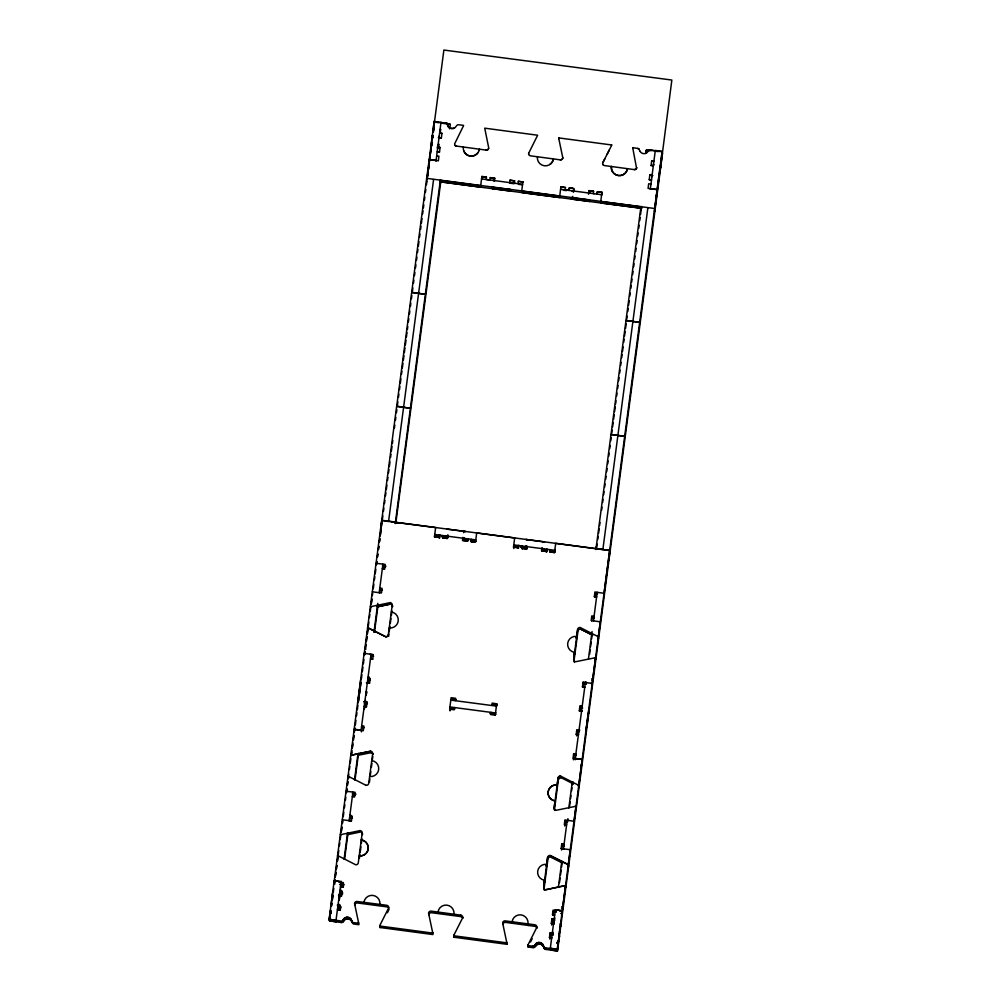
<?xml version="1.0" encoding="UTF-8"?>
<svg xmlns="http://www.w3.org/2000/svg" width="1001" height="1001" viewBox="0 0 1001 1001"><rect width="100%" height="100%" fill="white"/><g stroke="black" fill="none" stroke-linecap="round" stroke-linejoin="round"><path stroke-width="1.5" d="M488.763 148.123L484.722 128.166L537.637 135.223L528.616 153.366M528.616 153.353L528.666 154.229M454.542 144.044L463.375 126.026A2.277 2.277 0 0 0 463.563 125.388L458.746 124.75A2.302 2.302 0 0 0 456.406 125.988A4.605 4.605 0 0 1 448.285 126.139L446.509 123.248M339.276 895.67L339.502 893.931M560.46 924.449L560.635 923.035M588.801 713.137L588.976 711.711M339.489 894.056C337.662 896.733 345.783 895.97 338.526 895.57M560.623 923.16L558.946 935.86L559.121 934.496M588.963 711.849L588.788 713.087M658.821 177.202L659.058 179.404L659.284 177.753M331.106 904.766C330.568 909.271 333.145 889.076 332.482 894.456M360.873 682.82L360.398 686.373M432.632 137.7L432.782 136.524L432.582 137.925M339.702 896.483L339.84 895.369L339.689 896.433M365.077 703.603L364.89 705.029L365.14 703.403M553.616 923.548L553.803 922.134L553.566 923.81L551.276 923.46L554.341 923.961M329.129 919.181L336.073 920.52L329.129 919.181L334.196 880.642L341.078 881.718L334.196 880.642M355.342 729.679L354.141 729.216L364.139 653.24L373.323 654.717L369.907 654.304M381.719 520.57L396.646 406.281L410.372 408.27L396.646 406.281M396.696 406.469L426.664 178.328L654.679 208.508M429.241 159.647L434.159 121.346L441.103 122.685L435.635 121.959M329.229 919.619L330.443 910.572M357.645 703.253L360.748 679.692M365.352 653.703L364.214 653.553L381.681 520.445L609.659 550.437M432.269 136.536L432.432 135.173L430.968 146.271M433.083 130.968L434.159 121.346M329.379 920.294L336.223 921.195L329.379 920.294L330.505 910.835M331.481 905.943L331.869 902.94L331.506 905.955M358.896 695.545L358.583 697.76M359.121 694.394L359.897 687.787M661.273 161.899L671.846 80.042L443.868 50.05L433.22 131.569M432.595 933.045L432.57 932.97A2.302 2.302 0 0 0 432.57 932.306L432.57 932.319A2.302 2.302 0 0 1 432.595 933.07L379.692 926.025A2.302 2.302 0 0 1 379.867 925.374L388.701 907.882A2.302 2.302 0 0 0 386.724 905.292L357.107 901.488A2.302 2.302 0 0 0 354.529 903.465L358.858 924.073A2.302 2.302 0 0 1 358.871 924.711L354.054 924.086A2.302 2.302 0 0 1 352.114 922.284A4.605 4.605 0 0 0 343.531 921.245A2.302 2.302 0 0 1 341.191 922.484L329.542 920.958L329.867 917.592M330.267 914.551L330.668 911.511M332.382 899.173L332.845 895.532M334.509 882.832L334.91 879.791M335.285 877.014L335.936 872.109M337.9 857.144L337.362 861.273L337.925 857.244M338.175 855.092L338.788 850.45M339.389 845.807L339.802 842.704M340.215 839.614L340.815 834.972M341.228 831.869L341.867 827.064M346.884 788.913L346.421 792.729L346.909 789.013M347.372 785.197L347.86 781.493L347.397 785.297M348.223 778.791L348.823 774.136M349.437 769.494L349.85 766.403M350.25 763.313L350.863 758.67M351.276 755.567L351.939 750.562M352.289 747.835L352.928 742.992M353.929 735.435L353.315 740.089L353.954 735.535M354.367 731.994L354.955 727.915M358.483 700.988L358.846 698.01M359.397 693.843L359.809 690.703M364.915 651.839L364.552 655.004L364.952 651.976M366.266 641.691L366.917 636.749M367.317 633.721L367.918 629.191L367.342 633.821M368.23 626.751L368.843 622.172M369.444 617.579L369.844 614.526M370.245 611.473L370.845 606.894M371.246 603.841L371.871 599.111M372.334 595.645L372.672 593.268M377.815 553.991L377.415 557.057L377.84 554.091M378.416 549.424L378.816 546.358M379.417 541.779L379.829 538.726M380.23 535.673L380.83 531.081L380.242 535.773M380.73 530.593L381.806 520.97L380.618 530.117M427.127 178.178L428.015 172.698M428.979 165.39L428.39 169.795L428.991 165.49M429.391 162.112L429.98 158.07M431.494 146.409L432.019 142.28M433.295 131.907L433.896 127.34M330.33 914.952L330.918 910.46M332.307 899.962L332.895 895.457M333.333 892.079L333.821 888.387M334.534 882.957L334.922 880.042M335.498 875.65L335.886 872.734M341.303 831.618L341.879 827.164M343.255 816.728L343.856 812.224M344.444 807.732L344.845 804.729M345.433 800.224L345.82 797.234M351.364 755.204L351.764 752.176M352.352 747.634L352.752 744.606M355.342 724.912L355.943 720.357M356.544 715.79L356.944 712.75M357.344 709.722L357.945 705.154M358.396 701.726L358.946 697.559M359.346 694.519L359.947 689.964M360.347 686.924L360.948 682.357M361.436 678.628L361.949 674.762M362.349 671.721L362.95 667.167M363.401 663.776L363.951 659.571M366.341 641.391L366.942 636.849M371.308 603.666L371.897 599.211M373.273 588.776L373.861 584.271M374.449 579.767L374.849 576.776M375.25 573.773L375.838 569.269M378.441 549.511L378.841 546.458M379.442 541.879L379.842 538.826M381.456 526.614L381.856 523.561M382.457 518.956L382.87 515.878M383.471 511.248L383.884 508.17M384.484 503.553L384.897 500.475M385.498 495.845L385.911 492.767M386.311 489.689L386.924 485.072M387.537 480.442L387.938 477.364M388.551 472.747L388.951 469.669M389.351 466.591L389.965 461.962M390.578 457.344L390.978 454.266M391.378 451.188L391.992 446.559M392.392 443.481L392.805 440.402M394.432 428.078L394.832 425M395.445 420.382L395.845 417.304M396.459 412.675L396.859 409.597M397.259 406.519L397.872 401.901M398.486 397.272L398.886 394.194M399.499 389.577L399.9 386.499M400.312 383.408L400.913 378.791M401.526 374.174L401.927 371.096M402.339 368.005L402.94 363.388M403.353 360.31L403.954 355.693M404.366 352.615L404.967 347.985M405.38 344.907L405.981 340.29M406.393 337.212L406.994 332.582M407.407 329.504L407.807 326.426M408.421 321.809L408.821 318.718M409.434 314.101L409.834 311.023M410.448 306.406L410.848 303.316M411.461 298.698L411.861 295.62M412.475 291.003L412.875 287.925M413.488 283.296L413.888 280.217M414.502 275.6L414.902 272.522M415.515 267.893L415.915 264.815M416.529 260.197L416.929 257.119M417.542 252.49L417.943 249.412M418.355 246.334L418.956 241.716M419.569 237.087L419.97 234.009M420.583 229.392L420.983 226.314M421.396 223.236L422.009 218.606M422.61 213.989L423.023 210.911M423.423 207.833L423.823 204.742M424.437 200.125L424.837 197.047M425.45 192.43L425.85 189.339M426.464 184.722L426.864 181.644M427.452 177.177L427.84 174.262M430.568 153.503L430.968 150.475M431.569 145.908L431.969 142.868M432.557 138.263L432.97 135.273M433.37 132.232L433.971 127.678M341.191 881.268L336.011 920.257L340.84 920.995A2.302 2.302 0 0 0 343.193 919.756A4.605 4.605 0 0 1 351.789 920.882A2.302 2.302 0 0 0 353.741 922.697L353.741 922.697M344.081 859.233L347.547 832.932M354.529 779.842L357.995 753.528M359.91 730.28L361.048 730.43L371.046 654.454M373.949 632.369L377.765 603.34M382.933 564.214L379.179 592.717M435.998 161.073L441.003 122.247M338.313 906.843L338.15 908.207L338.701 903.903M366.053 694.669L366.353 691.541M438.375 144.282L437.587 148.874L437.8 147.172L440.077 147.422L439.502 152.077L437.212 151.777L439.477 151.977M439.101 137.437L439.289 135.986L439.089 137.387M439.977 132.132L440.377 129.091M339.239 899.849L339.602 897.059M342.355 894.043L342.505 892.905L340.227 892.604L340.578 889.714M344.607 859.083L348.073 832.769M352.39 817.867L350.112 817.567L350.4 815.039M355.055 779.679L358.521 753.378M366.241 694.744L366.654 691.603L366.253 694.932M368.218 679.742C374.111 680.342 364.89 680.73 368.606 676.764M374.474 632.232L378.09 604.742M438.325 147.21L438.751 143.956M440.34 131.894L440.69 129.229M337.963 909.859L338.576 905.142M339.226 900.074L340.59 889.814M340.84 887.937L341.354 883.733M349.699 820.62L350.5 814.589M352.865 796.633L353.228 793.493M361.386 731.894L362.199 725.725M364.389 709.096L365.528 700.475M367.792 683.258L368.681 676.438M370.983 658.946L371.358 655.768M379.717 592.667L380.305 588.175M382.87 568.681L383.233 565.54M438.325 147.297L438.701 144.469M339.689 909.922L337.412 909.621L339.714 910.022L340.29 905.367L338.025 905.117M341.566 895.97L342.142 891.303L339.865 891.003L342.167 891.403M340.428 886.924L342.717 887.224L343.293 882.569L338.726 881.969M348.398 820.532L351.439 820.933L352.014 816.278L349.737 815.978L352.014 816.278M352.314 796.696L354.592 796.996L355.167 792.342L346.083 791.265M335.022 883.87L333.871 883.645L354.179 729.404L363.325 730.705L363.901 726.038L361.636 725.838M366.466 706.769L364.164 706.368L366.466 706.769L367.042 702.101L364.014 701.701M366.529 682.807L369.569 683.208L370.145 678.553L367.868 678.253L370.145 678.553M372.722 659.271L373.298 654.616M384.584 568.943L382.294 568.643L384.597 569.043L385.185 564.389L376.088 563.313M426.664 178.328L429.204 159.509L438.35 160.811L438.926 156.156L436.661 155.956M438.313 137.625L441.353 138.025L441.929 133.358L439.639 133.058L441.929 133.358M340.64 906.856L340.24 909.896L340.64 906.856L337.6 906.456M342.329 893.943L342.48 892.804L340.202 892.504M343.23 887.099L343.631 884.058L343.356 886.436M355.518 793.831L355.368 794.969L355.518 793.831L352.477 793.43M385.372 567.016L385.523 565.878L385.398 567.117M395.307 523.173L440.34 180.13L440.753 181.907L395.933 522.297M395.395 523.561L395.808 520.583M440.227 183.208L440.615 180.105M395.595 523.21L395.908 520.995M440.327 183.621L440.728 180.58M449.724 128.891L450.325 124.337L441.629 123.186M340.34 834.484L340.365 834.571A2.302 2.302 0 0 0 341.028 834.584L360.222 830.567A2.302 2.302 0 0 1 362.174 833.057L358.295 862.787A2.302 2.302 0 0 1 355.718 864.764L338.2 855.83A2.302 2.302 0 0 0 337.562 855.655L337.575 855.755A2.302 2.302 0 0 1 338.225 855.93L338.213 855.918M388.313 634.834L388.288 634.747A2.302 2.302 0 0 1 385.71 636.711L368.205 627.877A2.302 2.302 0 0 0 367.567 627.69L367.592 627.79A2.302 2.302 0 0 1 368.23 627.977L385.735 636.811A2.302 2.302 0 0 0 388.313 634.834L392.204 605.18A2.302 2.302 0 0 0 390.227 602.615L390.215 602.539M359.397 858.245L359.935 854.353M360.235 852.064L360.936 846.746M361.348 843.43L361.937 838.988M369.457 782.169L369.857 778.878M370.245 775.913L370.833 771.471M371.384 767.379L371.909 763.388M372.385 759.621L372.847 756.418M388.651 636.323L388.951 634.046M389.214 631.781L389.94 626.401M390.34 623.36L390.978 618.443M391.366 615.477L391.954 611.035M440.277 535.21L439.301 534.984L439.026 537.362L434.459 536.761L435.635 527.54L392.204 521.921M481.856 176.489L486.436 177.19L481.856 176.489L480.693 185.748L440.215 180.38M486.411 177.089L486.136 179.467L489.939 179.967L490.215 177.59L494.794 178.291L490.24 177.69M439.426 538.175L439.652 536.473L439.439 538.288M447.847 534.759L447.384 538.463L442.817 537.862L443.118 535.585M443.318 538.213L443.443 536.974L441.541 536.724M494.394 181.331L494.782 178.191M462.587 540.465L467.117 540.953L462.587 540.465L462.975 537.424M463.588 532.657L463.776 531.293L446.871 529.091L448.586 529.341M509.597 183.333L509.972 180.193L514.552 180.893L509.972 180.193M467.142 541.053L467.417 538.676L468.393 538.901M515.202 183.296L514.251 183.17L514.539 180.793M467.617 541.316L467.767 540.177L467.717 540.84M518.055 183.671L518.33 181.294L522.922 181.994L518.33 181.294M471.433 541.916L471.559 540.665L470.608 540.553M455.38 700.587L455.68 698.31L451.126 697.71L449.637 709.208L454.204 709.809L454.504 707.519M449.962 710.597L450.337 707.745M449.987 710.697L450.362 707.845M573.335 192.292C577.339 188.088 567.592 185.51 568.968 190.365L565.177 189.865L565.452 187.487L560.885 186.887L559.722 196.146L521.721 191.103L522.897 181.894M490.978 712.324L490.678 714.601L495.232 715.202L495.608 712.349M513.5 547.159L518.03 547.66L513.5 547.159L514.677 537.937L476.676 532.945L475.5 542.154L470.92 541.453M513.813 548.548L514.214 545.507M496.358 706.656L496.709 703.703L495.232 715.202M518.055 547.76L518.33 545.382L519.306 545.608M518.556 548.11L518.681 546.871L514.114 546.233M521.859 548.26L522.134 545.883L521.859 548.26L526.413 548.861L526.814 545.82M568.968 190.365L569.244 187.988M522.272 549.186L522.472 547.372L520.583 547.122M572.797 196.396C573.661 199.036 568.856 196.884 572.622 197.76L589.539 200.012L587.825 199.812M526.914 549.211L527.064 548.073L525.337 547.772L527.052 548.022M547.422 549.299L546.471 549.174L546.171 551.463L541.616 550.863L542.016 547.822M588.538 194.282L589.001 190.59L593.593 191.291L589.026 190.691M594.244 193.694L593.293 193.568L593.568 191.191M546.571 552.277L546.821 550.675M597.059 193.969L597.359 191.691L601.926 192.292L601.551 195.433M550.049 551.388L550.275 549.674L549.949 551.864L554.529 552.552L549.974 551.964M597.084 194.069L597.384 191.792L601.951 192.392M550.462 552.314L550.6 551.076L549.649 550.95L555.18 551.776M554.504 552.452L555.705 543.343L596.196 548.761M600.75 201.539L601.926 192.292M554.529 552.552L554.929 549.524M545.695 889.751L564.864 885.66A2.302 2.302 0 0 1 565.552 885.747L565.527 885.647A2.302 2.302 0 0 0 564.864 885.66L545.695 889.764A2.302 2.302 0 0 1 543.718 887.186L544.594 880.242A8.046 8.046 0 0 1 537.675 871.27A8.046 8.046 0 0 1 546.709 864.338L547.597 857.444A2.302 2.302 0 0 1 550.175 855.467L567.68 864.301A2.302 2.302 0 0 0 568.318 864.489L568.343 864.589A2.302 2.302 0 0 1 567.705 864.401L550.2 855.567M555.743 810.297A2.302 2.302 0 0 1 554.166 807.82L555.042 800.875A8.046 8.046 0 0 1 548.123 791.841A8.046 8.046 0 0 1 557.144 784.922L558.045 778.077A2.302 2.302 0 0 1 560.623 776.1L578.153 785.034A2.302 2.302 0 0 0 578.791 785.222L595.545 657.695A2.302 2.302 0 0 0 594.882 657.707L594.894 657.782A2.302 2.302 0 0 1 595.57 657.795L595.545 657.695M577.627 629.591L573.736 659.234L574.624 652.339A8.046 8.046 0 0 1 567.692 643.305A8.046 8.046 0 0 1 576.714 636.386L577.602 629.491A2.302 2.302 0 0 1 580.192 627.514L597.71 636.448A2.302 2.302 0 0 0 598.348 636.636L662.136 151.339L655.305 150.438L650.287 189.277M543.718 887.186L547.597 857.444M554.166 807.82L558.07 778.165A2.302 2.302 0 0 1 560.648 776.2L560.635 776.113M544.519 890.377A2.302 2.302 0 0 1 544.069 888.675L547.947 858.946A2.302 2.302 0 0 1 550.55 857.056L562.575 863.137M573.498 784.008L560.973 777.589A2.302 2.302 0 0 0 558.395 779.566L554.516 809.308A2.302 2.302 0 0 0 554.704 810.497M645.983 153.166L646.383 150.137L651.376 150.676M646.008 153.266L646.383 150.137M596.008 548.736L640.953 206.531L641.115 207.194M595.92 549.562L596.321 546.521M640.84 209.609L641.228 206.506M596.558 548.686L597.159 544.069M597.772 539.451L598.173 536.373M598.585 533.283L599.186 528.666M599.599 525.588L599.999 522.509M601.626 510.185L602.026 507.107M602.64 502.489L603.04 499.399M603.653 494.782L604.053 491.704M604.667 487.087L605.067 483.996M605.68 479.379L606.08 476.301M606.694 471.684L607.094 468.593M607.707 463.976L608.12 460.898M608.721 456.281L609.134 453.203M609.734 448.573L610.147 445.495M610.748 440.878L611.161 437.8M611.761 433.17L612.174 430.092M612.574 427.014L613.188 422.397M613.588 419.306L614.201 414.689M614.601 411.611L615.215 406.994M615.615 403.904L616.028 400.825M616.629 396.208L617.041 393.13M617.642 388.513L618.055 385.423M618.656 380.805L619.068 377.727M619.669 373.11L620.082 370.02M620.683 365.403L621.095 362.324M621.696 357.707L622.109 354.617M622.509 351.539L623.122 346.922M623.723 342.304L624.136 339.214M624.536 336.136L625.15 331.519M625.55 328.441L626.163 323.824M626.764 319.194L627.177 316.116M627.777 311.499L628.19 308.421M628.59 305.33L629.204 300.713M629.817 296.096L630.217 293.018M630.83 288.388L631.231 285.31M631.631 282.232L632.044 279.154M632.645 274.524L633.057 271.446M633.658 266.829L634.071 263.751M634.672 259.134L635.084 256.043M635.698 251.426L636.098 248.348M636.711 243.731L637.111 240.64M637.725 236.023L638.125 232.945M638.738 228.328L639.139 225.238M639.752 220.62L640.152 217.542M640.552 214.464L641.166 209.835M549.449 937.624L551.726 937.924L549.449 937.624L550.024 932.957L552.314 933.307M551.301 923.56L551.876 918.905L554.179 919.306L551.876 918.905M555.342 910.597L556.481 910.747L553.027 910.172L552.452 914.826L554.704 915.027M564.214 848.923L561.173 848.523L561.749 843.868L564.063 844.268L561.749 843.868M585.347 682.644L575.275 758.32L582.182 759.534L574.061 821.27L564.902 819.932L564.326 824.599L566.591 824.799M575.913 753.941L573.636 753.64L573.06 758.295L582.157 759.396M576.213 734.359L578.49 734.659L576.213 734.359L576.789 729.704L579.829 730.104M579.304 710.81L582.319 711.11L579.304 710.81L579.892 706.143L582.169 706.443L579.904 706.243M582.457 686.874L584.734 687.174L582.457 686.874L583.032 682.207L592.154 683.408M594.068 616.316L591.766 615.915L591.191 620.57L600.312 621.809M594.344 596.634L596.621 596.934L594.344 596.634L594.919 591.979L604.066 593.318L609.684 550.537L595.945 548.46L596.096 549.124M649.236 179.679L651.513 179.967L649.236 179.679L649.812 175.012C653.278 172.723 651.438 179.304 652.076 175.726M651.088 165.615L651.664 160.961L653.966 161.361L651.664 160.961M549.799 939.113L550.375 934.459L553.415 934.859M551.651 925.049L552.227 920.394L554.504 920.695L554.867 917.904M552.94 915.177L553.378 911.661L556.418 912.061M561.523 850.024L562.099 845.357L564.376 845.657M564.652 825.988L565.252 821.421L567.529 821.721L567.93 818.655M573.398 759.784L573.986 755.129L576.288 755.53M576.551 735.848L577.127 731.193L579.429 731.593M579.854 710.773L580.23 707.644L582.507 707.945M583.007 686.849L583.383 683.708L586.423 684.108M591.679 620.933L592.117 617.404L594.419 617.805M594.832 596.996L595.257 593.468L597.559 593.868M550.3 948.46L555.342 909.746L562.212 910.822L555.342 909.746M558.37 887.437L561.836 861.123M568.831 808.032L572.297 781.731M588.45 659.033L592.066 631.543M597.197 592.279L593.48 620.908M575.2 759.772L575.275 758.32M552.577 935.309L552.977 932.244M555.793 910.785L555.655 911.961M559.509 882.632L560.122 877.99M560.535 874.899L561.148 870.257M561.548 867.166L562.162 862.512M569.556 806.331L570.17 801.688M570.583 798.598L570.983 795.495M571.596 790.853L572.009 787.762M572.409 784.671L572.822 781.568M585.66 684.008L585.96 681.694M589.576 654.316L590.177 649.737M590.577 646.684L591.178 642.104M591.578 639.038L592.179 634.459M557.107 949.186L550.262 948.285L557.207 949.624L565.527 885.647M568.318 864.489L575.975 806.28A2.302 2.302 0 0 0 575.312 806.293L575.337 806.393A2.302 2.302 0 0 1 576 806.381L575.975 806.28M557.282 949.949L550.437 949.048L557.357 950.287L558.42 940.565M561.035 911.348L562.174 911.498L570.295 849.724L561.173 848.523M591.053 683.395L592.192 683.545L600.312 621.771M662.136 151.339L661.098 161.161M557.357 950.287L558.571 941.24M608.708 560.598L609.897 551.476M654.616 211.824L655.705 202.189M659.546 173.511L655.743 202.377M528.165 947.084L528.14 947.009A2.302 2.302 0 0 1 528.34 946.445L528.315 946.345A2.302 2.302 0 0 0 528.14 946.984L532.97 947.722A2.302 2.302 0 0 0 535.322 946.483A4.605 4.605 0 0 1 543.918 947.609A2.302 2.302 0 0 0 545.87 949.423L557.507 950.95L662.549 153.115M660.235 166.491L660.422 165.077L654.504 211.349M638.325 148.586L632.832 147.66A2.29 2.29 0 0 0 632.832 148.323L636.598 168.431M478.953 150.638L479.329 149.149A8.083 8.083 0 0 1 470.257 156.106A8.083 8.083 0 0 1 463.3 147.034M454.742 144.82L455.017 145.32A2.29 2.29 0 0 0 456.519 146.096L486.186 150.1A2.302 2.302 0 0 0 487.875 149.649L488.638 148.436M603.128 164.815L602.852 164.302A2.302 2.302 0 0 1 602.652 163L611.511 145.608A2.277 2.277 0 0 0 611.686 144.97L611.661 144.87M604.879 158.734L602.652 163.013M607.094 154.367L609.296 149.987M387.412 912.737L389.051 909.358M506.619 942.066L506.644 942.141A2.302 2.302 0 0 1 506.656 942.817L453.741 935.772A2.302 2.302 0 0 1 453.916 935.109L462.75 917.617A2.302 2.302 0 0 0 460.798 915.139L460.773 915.039M527.79 945.507L527.815 945.595A2.302 2.302 0 0 1 527.99 944.957L536.811 927.351A2.302 2.302 0 0 0 534.834 924.774L505.192 920.882A2.302 2.302 0 0 0 502.64 922.96L506.994 943.643A2.302 2.302 0 0 1 506.969 944.206L506.994 944.281M530.53 941.979L532.182 938.688M488.463 148.836L487.862 149.549A2.302 2.302 0 0 1 486.161 150L486.173 150.087M477.865 152.828L477.002 153.829A8.046 8.046 0 0 1 465.177 153.266L463.838 150.976M603.102 164.715A2.302 2.302 0 0 0 604.629 165.59L634.284 169.594A2.302 2.302 0 0 0 635.985 169.131L636.874 167.605M550.037 164.427L551.926 162.562A8.033 8.033 0 0 0 553.378 158.896L553.378 158.896A8.046 8.046 0 0 1 544.344 165.778A8.046 8.046 0 0 1 537.412 156.757L537.424 156.794M371.033 606.606L390.227 602.615M377.364 606.769L390.553 604.016A2.302 2.302 0 0 1 392.53 606.593L392.555 606.669A2.302 2.302 0 0 0 390.578 604.116L377.39 606.869M594.907 657.807L575.688 661.711A2.302 2.302 0 0 1 573.711 659.133M370.67 751.2L351.476 755.204A2.302 2.302 0 0 1 350.813 755.217L350.788 755.117A2.302 2.302 0 0 0 351.451 755.104L370.67 751.188A2.302 2.302 0 0 1 372.647 753.778L368.731 783.32A2.302 2.302 0 0 1 366.141 785.297M357.795 755.355L371.021 752.689A2.302 2.302 0 0 1 372.923 754.316A2.302 2.302 0 0 0 371.021 752.689L371.008 752.677M347.347 834.721L360.548 831.969A2.302 2.302 0 0 1 362.525 834.546L362.55 834.646M575.337 806.393L556.131 810.297A2.302 2.302 0 0 1 554.141 807.719M510.91 182.72L509.684 182.52L510.322 182.657M571.934 190.728L573.523 190.916L573.811 188.588L569.269 188.088M447.372 537.487L446.296 537.374L448.023 537.625L442.517 536.949M588.726 192.968L590.427 193.168L588.713 192.905M493.593 187.412L491.879 187.162L510.497 189.614L508.796 189.414M493.931 188.851L492.217 188.601L510.835 191.053L509.134 190.853M572.96 199.249L571.246 198.999L589.864 201.451L588.15 201.201M527.615 539.739L525.9 539.489L544.519 541.941L542.817 541.741M447.672 536.136L445.971 535.935L447.66 536.086M462.887 538.175L464.589 538.375L462.862 538.075M542.254 550.075L543.956 550.225L542.229 549.974M441.041 122.422L447.947 123.586L442.48 122.86M528.803 154.567L529.079 155.067A2.302 2.302 0 0 0 530.568 155.843L560.235 159.847A2.315 2.315 0 0 0 561.924 159.397L562.274 159.071A2.315 2.315 0 0 0 562.812 157.87L558.783 138.576A2.29 2.29 0 0 1 558.771 137.913L611.686 144.97M655.367 150.726L648.523 149.825L654.041 150.701M656.769 151.063L662.237 151.777M435.71 122.297L438.451 122.66M655.48 151.214L658.22 151.576M447.447 124.049L450.325 124.337M646.408 150.238L649.311 150.613M439.051 137.675L441.328 137.925M651.063 165.515L653.353 165.853M437.062 147.122L440.102 147.522M652.877 175.513L649.812 175.012M650.963 184.146L648.661 183.746L648.085 188.413L657.182 189.514M429.166 159.334L436.073 160.548M655.78 195.383L656.931 195.558M565.477 187.587L560.885 186.887M522.622 184.309L481.594 178.904M510.948 183.333L514.026 183.734M518.656 184.347L521.734 184.747M563.325 190.215L566.403 190.628M600.75 201.514L641.216 206.832M439.889 180.781L442.792 181.168M641.754 207.345L638.851 206.969M440.002 181.269L442.917 181.719L440.64 181.419M641.866 207.82L638.963 207.445L641.253 207.808M440.54 181.782L481.031 187.2M522.059 192.605L560.06 197.597M641.541 208.221L601.088 203.003M440.565 181.882L641.553 208.321M411.661 292.305L425.375 294.294L411.699 292.492M381.644 520.27L395.32 522.059L395.483 522.735M385.823 521.121L388.563 521.471L433.571 179.542M597.697 548.961L601.476 549.461M605.592 550.037L608.32 550.387M394.869 522.722L397.772 523.098M434.772 534.509L475.813 539.914M554.842 550.312L513.801 544.907M439.664 536.574L435.085 535.835M462.462 539.577L468.543 540.377M470.633 540.653L476.151 541.366M520.595 547.222L526.301 547.972M541.503 549.974L547.572 550.775M521.834 548.16C531.831 551.138 522.597 544.119 526.714 546.584M474.361 542.004L470.945 541.554L471.246 539.276M382.482 565.477L385.548 565.978M379.767 588.113L382.032 588.313L381.456 592.98L372.334 591.816M382.395 589.914L380.117 589.614M364.814 648.986L365.953 649.136M591.654 678.841L592.792 678.991M591.954 680.167L593.105 680.342M583.057 682.307L586.486 682.795M370.608 655.705L373.673 656.206L370.633 655.805M370.445 658.971L372.697 659.171M582.532 708.045L580.23 707.644M366.504 682.707L369.544 683.107M496.734 703.803L492.154 703.102L491.854 705.392M451.464 699.198L456.031 699.799M451.489 699.299L456.043 699.899M495.545 712.962L449.95 706.956M454.842 709.021L450.262 708.283M489.802 713.613L495.858 714.289M364.026 701.801L367.042 702.101M364.351 703.202L367.417 703.703M361.987 727.327L364.264 727.627M354.141 729.216L360.973 730.117M575.35 758.633L576.488 758.783M581.043 759.384L582.182 759.534M580.755 765.264L581.894 765.452M352.502 793.53L355.543 793.931M567.554 821.821L565.252 821.421M350.087 817.467L352.365 817.767M564.401 845.757L562.099 845.357M561.636 906.793L562.775 906.906M561.949 908.12L563.088 908.295M334.184 881.431L335.322 881.581L334.171 881.368M559.872 911.06L562.174 911.498M340.59 883.658L343.656 884.158M339.564 884.396L340.715 884.546M560.71 913.5L561.849 913.65M552.239 920.495L554.529 920.795M460.798 915.139L431.143 911.135A2.302 2.302 0 0 0 428.553 913.112L432.933 933.895A2.302 2.302 0 0 1 432.945 934.559L380.03 927.502A2.302 2.302 0 0 1 380.217 926.863L380.23 926.939A2.302 2.302 0 0 0 380.055 927.602L380.03 927.514M502.977 924.436L502.965 924.348A2.302 2.302 0 0 1 505.543 922.371L535.197 926.375A2.302 2.302 0 0 1 536.974 927.652M337.274 905.067L340.315 905.467M553.09 933.458L550.024 932.957M340.653 906.956L338.363 906.606M557.494 941.353L558.621 941.44M331.281 913L330.142 912.849L331.331 913.2M556.981 942.692L558.17 943.042L557.031 942.892M557.182 943.568L558.27 943.518M353.716 922.597L358.546 923.322A2.302 2.302 0 0 0 358.508 922.559M532.62 946.208L532.595 946.133A2.302 2.302 0 0 0 534.947 944.894A4.605 4.605 0 0 1 543.543 946.02A2.302 2.302 0 0 0 545.495 947.822L545.52 947.922A2.302 2.302 0 0 1 543.568 946.12A4.605 4.605 0 0 0 534.972 944.994A2.302 2.302 0 0 1 532.62 946.233L527.79 945.495A2.302 2.302 0 0 1 527.977 944.856L527.99 944.944M545.495 947.822L550.325 948.56M329.467 920.62L336.374 921.858M454.091 937.261L454.104 937.349A2.302 2.302 0 0 1 454.291 936.698L454.266 936.598A2.302 2.302 0 0 0 454.079 937.249L506.994 944.306M573.535 190.966L571.934 190.741M494.494 180.568L492.905 180.33L494.481 180.468M445.87 123.136L446.534 123.348M574.511 662.324A2.302 2.302 0 0 1 574.048 660.622L577.977 631.08A2.302 2.302 0 0 1 580.555 629.103L592.567 635.084M580.555 629.091L592.592 635.185M348.648 776.463L348.661 776.551A2.302 2.302 0 0 0 348.023 776.376L348.01 776.301A2.302 2.302 0 0 1 348.648 776.463L366.166 785.397M638.926 148.986L637.662 148.373M638.901 148.886L640.089 151.476M447.134 123.749L448.661 127.74M611.936 170.47L612.512 171.659A8.083 8.083 0 0 0 625.099 173.336L625.975 172.31A8.083 8.083 0 0 0 627.439 168.643L627.439 168.643A8.071 8.071 0 0 1 618.368 175.538A8.071 8.071 0 0 1 611.411 166.479L611.473 166.541M657.207 189.639L650.375 188.751M647.872 207.745L602.852 549.674M632.832 147.673L632.857 147.76A2.29 2.29 0 0 0 632.857 148.423L632.832 148.323M634.271 169.494L634.284 169.569A2.302 2.302 0 0 0 635.96 169.031M601.651 194.707L560.623 189.302M558.783 137.925L558.796 138.013A2.29 2.29 0 0 0 558.808 138.676L558.783 138.576M562.8 157.783L562.812 157.87A2.315 2.315 0 0 1 562.249 158.971L561.911 159.297A2.315 2.315 0 0 1 560.185 159.76L560.235 159.835M597.71 636.448L597.697 636.361A2.302 2.302 0 0 0 598.323 636.536M577.077 637.925L577.064 637.875A8.046 8.046 0 0 0 575.738 637.812M574.974 653.878L574.962 653.828A8.046 8.046 0 0 1 573.661 653.553M588.438 712.036L585.898 730.905M456.519 146.121L456.544 146.209A2.29 2.29 0 0 1 455.017 145.32M588.125 716.641L586.561 727.765M546.171 551.463L541.616 550.863M431.619 143.744L426.639 181.832M578.128 784.934L578.14 785.022A2.302 2.302 0 0 0 578.766 785.122M560.973 777.614L560.998 777.689A2.302 2.302 0 0 0 558.42 779.666L558.395 779.566M567.217 820.37L563.463 848.861M557.144 784.922L557.157 784.972A8.046 8.046 0 0 0 548.123 791.891A8.046 8.046 0 0 0 555.054 800.925L555.042 800.875M547.059 865.827L547.072 865.878A8.046 8.046 0 0 0 545.733 865.765M544.957 881.781L544.969 881.831A8.046 8.046 0 0 1 543.656 881.506M557.507 950.95L550.675 950.049M496.446 706.118L450.85 700.124M545.845 949.336L545.87 949.423A2.302 2.302 0 0 1 543.893 947.509A4.605 4.605 0 0 0 535.297 946.383M447.384 538.463L442.817 537.862M535.197 926.35L535.172 926.275A2.302 2.302 0 0 1 537.112 927.99M439.026 537.362L434.459 536.761M527.99 923.873L528.002 923.923A8.046 8.046 0 0 0 521.071 914.901A8.046 8.046 0 0 0 512.049 921.833L512.037 921.783M528.353 925.424L528.365 925.475A8.046 8.046 0 0 0 528.415 924.098M512.399 923.372L512.387 923.322A8.046 8.046 0 0 1 512.675 922.021M391.291 611.936L391.303 611.986A8.046 8.046 0 0 1 398.223 621.02A8.046 8.046 0 0 1 389.201 627.94L389.189 627.89M461.123 916.528L461.136 916.603A2.302 2.302 0 0 1 462.9 917.804M453.941 914.138L453.954 914.188A8.046 8.046 0 0 0 447.022 905.154A8.046 8.046 0 0 0 437.988 912.086L437.975 912.036M453.916 935.109L453.941 935.197A2.302 2.302 0 0 0 453.766 935.847M370.357 606.556L370.383 606.631A2.302 2.302 0 0 0 371.046 606.619M371.721 760.522L371.734 760.572A8.046 8.046 0 0 1 378.666 769.606A8.046 8.046 0 0 1 369.632 776.526L369.632 776.476M379.88 904.391L379.892 904.441A8.046 8.046 0 0 0 372.96 895.407A8.046 8.046 0 0 0 363.939 902.339L363.939 902.339M352.915 792.166L349.174 820.67M348.361 777.79L348.373 777.877A2.302 2.302 0 0 1 348.861 777.99M351.439 820.933L342.329 819.769M354.855 904.866L354.867 904.942A2.302 2.302 0 0 1 357.457 902.977L387.087 906.881A2.302 2.302 0 0 1 388.838 908.07M341.178 922.472L341.166 922.384A2.302 2.302 0 0 0 343.506 921.145A4.605 4.605 0 0 1 352.114 922.284M343.168 919.656A4.605 4.605 0 0 1 351.764 920.782M598.035 637.837A2.302 2.302 0 0 0 598.673 638.025L598.698 638.1A2.302 2.302 0 0 1 598.06 637.937M428.928 914.701A2.302 2.302 0 0 1 431.506 912.724L461.148 916.628A2.302 2.302 0 0 1 462.912 917.904M611.874 170.458A8.083 8.083 0 0 1 611.411 166.529M640.077 151.376A4.605 4.605 0 0 0 648.185 151.226A2.302 2.302 0 0 1 650.537 149.987L650.562 150.087A2.302 2.302 0 0 0 648.21 151.326M454.467 128.078A4.605 4.605 0 0 1 448.31 126.239M430.755 147.973L430.943 146.634L430.755 147.973M560.973 924.474L560.748 926.2L560.973 924.499M586.035 734.096L586.261 732.444L586.035 734.096M337.812 906.743L338 905.442L337.825 906.618M552.102 934.947L552.289 933.645L552.102 934.947M559.284 937.286L559.459 935.985L559.284 937.286M653.578 164.177L653.403 165.64L653.578 164.177M660.76 166.529L660.572 167.98L660.76 166.529M336.824 865.327L336.248 869.706L336.849 865.427M342.642 821.12L342.317 823.598L342.642 821.095M365.916 644.319L365.315 648.898L365.941 644.419M376.801 561.599L376.426 564.777L376.826 561.724M465.49 531.544L463.776 531.343L465.49 531.544M464.914 539.827L463.213 539.627L464.914 539.827M543.618 548.773L541.904 548.523L543.618 548.773M639.626 322.309L625.95 320.508L639.626 322.309M624.624 436.286L610.948 434.484L624.624 436.286M497.059 705.205L492.505 704.604L497.084 705.305M595.908 659.284L595.883 659.184A2.302 2.302 0 0 0 595.22 659.196L595.245 659.271A2.302 2.302 0 0 1 595.908 659.284M579.141 786.711L579.116 786.611A2.302 2.302 0 0 1 578.478 786.423L578.49 786.511A2.302 2.302 0 0 0 579.141 786.711M568.681 866.078L568.668 865.99A2.302 2.302 0 0 1 568.03 865.79A2.302 2.302 0 0 0 568.681 866.078M565.903 887.236L565.878 887.136A2.302 2.302 0 0 0 565.215 887.149L565.24 887.249A2.302 2.302 0 0 1 565.903 887.236M361.286 839.939L361.273 839.889A8.046 8.046 0 0 1 368.205 848.923A8.046 8.046 0 0 1 359.184 855.893L359.171 855.842A8.046 8.046 0 0 0 368.205 848.923A8.046 8.046 0 0 0 361.286 839.939"/></g></svg>
